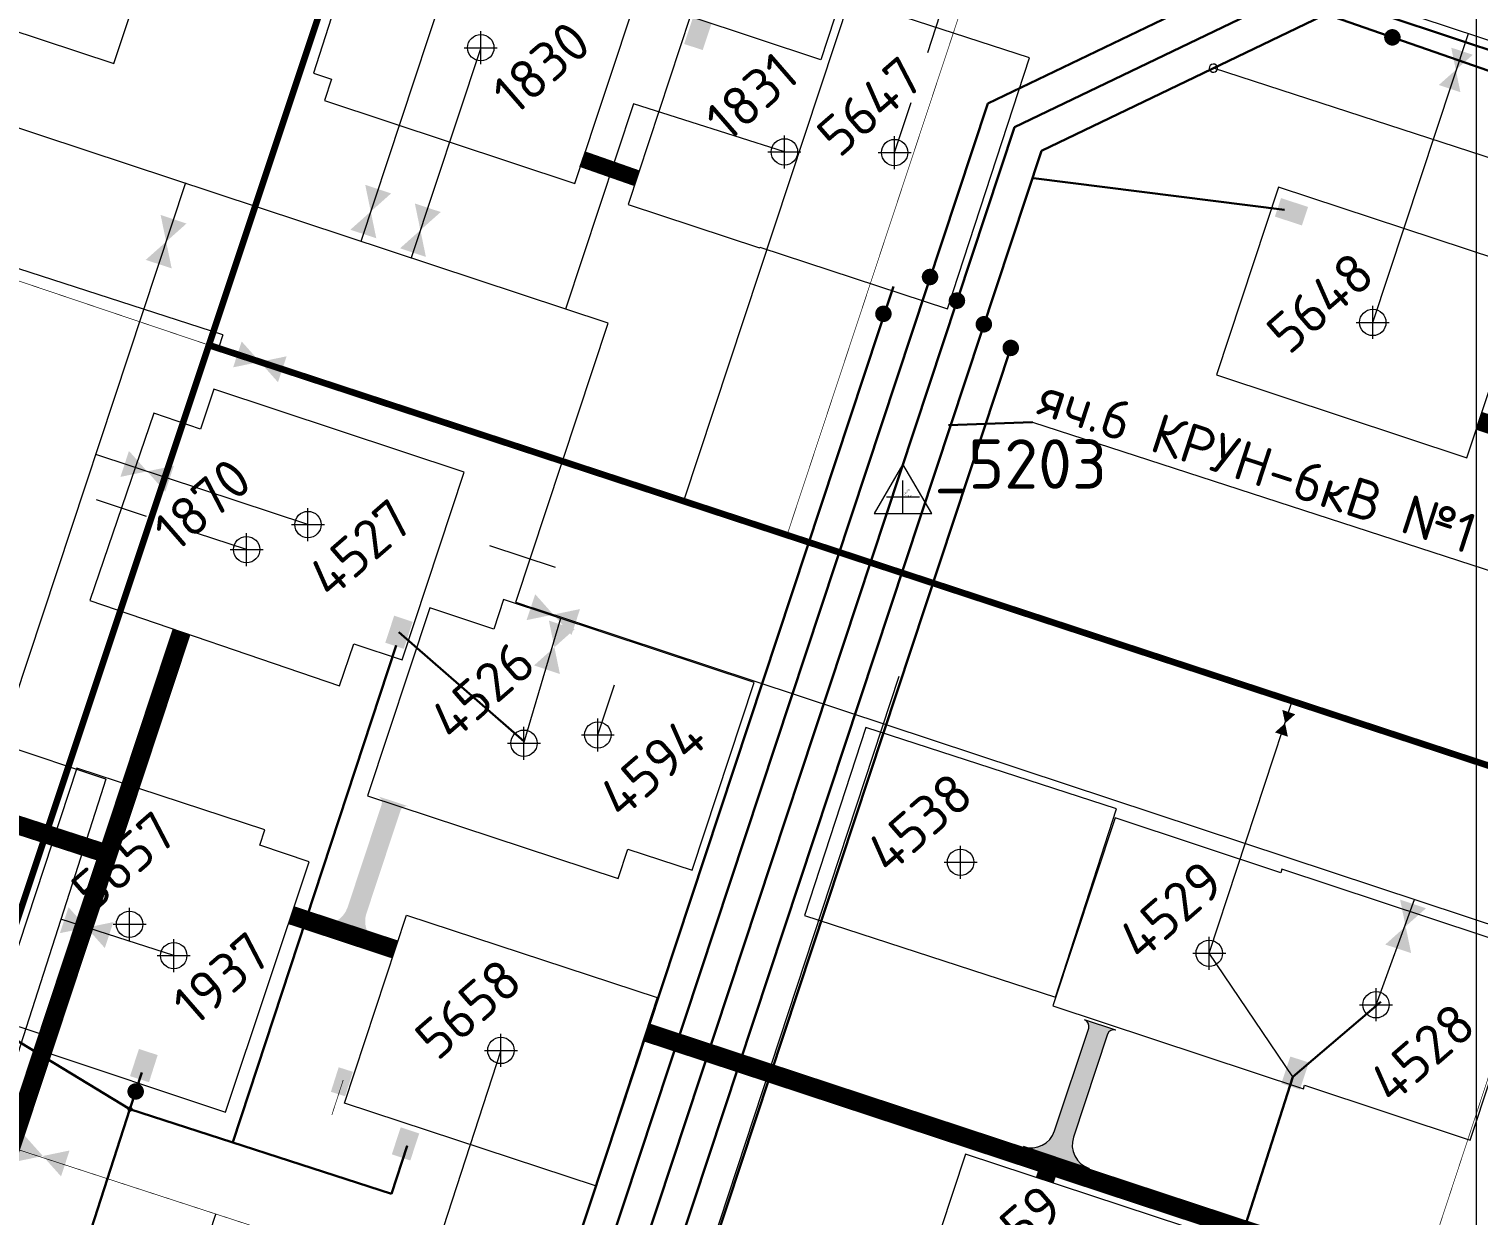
# Model space of a CAD drawing. Header units: millimetres. Extents: x 519 to 9564855, y -810 to 5021775.
# Drawn here: x 9537561.1 to 9538000.5, y 4997366.3 to 4997726 of the extents above; entities that cross this region are included whole.
import ezdxf

# ---------------------------------------------------------------- set-up
doc = ezdxf.new("R2010")
doc.units = ezdxf.units.MM
doc.header["$LTSCALE"] = 2
doc.header["$MEASUREMENT"] = 0
doc.header["$PDMODE"] = 2
doc.header["$PDSIZE"] = 5
doc.linetypes.add('92051501$0$DASHED', pattern=[0.75, 0.5, -0.25])
doc.linetypes.add('Punctir', pattern=[0.32, 0.16, -0.16])
for name, color, linetype in [('160 скважин на 2012 год', 7, 'Continuous'), ('2003-2004 Supplemental wells', 7, 'Continuous'), ('CONTROL', 7, 'Continuous'), ('Existing roads', 41, 'Continuous'), ('FIBERGLASS', 212, 'Continuous'), ('Future Roads', 44, 'Continuous'), ('GRID_PULKOVO', 7, 'Continuous'), ('Injection lines', 164, 'Continuous'), ('OilColl&Flowlines', 3, 'Continuous'), ('PPLINE_WAT', 7, 'WTR_LINE'), ('Stage8 wlls text', 7, 'Continuous'), ('Stage9.Color', 71, 'Continuous'), ('STATION', 7, 'Continuous'), ('STATION_ELEV', 7, 'Continuous'), ('STATION_ID', 7, 'Continuous'), ('vodovod', 5, 'Continuous'), ('Скважины  2018 года', 7, 'Continuous'), ('Скважины 2017г', 221, 'Continuous'), ('Скважины 2019г.', 241, 'Continuous'), ('Скважины на 2020 год', 140, 'Continuous')]:
    doc.layers.add(name, color=color, linetype=linetype)
for name, color, linetype, lineweight in [('160 скважин на 2012 год - Электрика', 192, 'Continuous', 30), ('160 скважин на2012 год.Выкидные линии', 5, 'Continuous', 30), ('PPLINE_GAS', 4, 'GAS_LINE', 30), ('Скв на 2025 допы от ХеКай', 204, 'Continuous', 0), ('Скважины на 2024 год-125', 10, 'Continuous', 40), ('Электро', 1, 'Continuous', 30), ('Электроснаб', 1, 'Continuous', 18), ('Электроснабжене', 1, 'Continuous', 18)]:
    doc.layers.add(name, color=color, linetype=linetype, lineweight=lineweight)
doc.styles.add('92051501$0$STANDARD', font='simplex.shx')
doc.styles.add('92056027$0$STANDARD', font='simplex.shx')
doc.styles.add('Elect', font='isocpeur.ttf')
doc.styles.add('GeoApp', font='', dxfattribs={"height": 1})
doc.styles.get("Standard").update_dxf_attribs({"font": 'isocpeur.ttf', "width": 0.5})
doc.styles.get('GeoApp').set_extended_font_data('D431', italic=True)
doc.linetypes.add('92056027$0$WTR_LINE', pattern='A,0.5,-0.2,["W",92056027$0$STANDARD,S=0.1,R=0,X=-0.1,Y=-0.05],-0.05', length=0.75)
doc.linetypes.add('g5_121_g', pattern='A,4,-0.4,["Г",GeoApp,S=1,R=0,X=0,Y=-0.5],-1.2,12', length=17.6)
doc.linetypes.add('GAS_LINE', pattern='A,0.5,-0.2,["G",92051501$0$STANDARD,S=0.1,R=0,X=-0.1,Y=-0.05],-0.05', length=0.75)
doc.linetypes.add('WTR_LINE', pattern='A,0.5,-0.2,["W",92051501$0$STANDARD,S=0.1,R=0,X=-0.1,Y=-0.05],-0.05', length=0.75)

# ---------------------------------------------------------------- blocks, each defined once
blk = doc.blocks.new('92051501$0$VALVE')
at = {"layer": 'OilColl&Flowlines'}
for points in [[(-5.97, -3.45), (-5.97, 3.45), (0, 0)], [(5.97, -3.45), (0, 0), (5.97, 3.45)]]:
    blk.add_solid(points, dxfattribs=at)

msp = doc.modelspace()

# ---------------------------------------------------------------- hatches: boundary and pattern name
at = {"layer": '160 скважин на 2012 год - Электрика', "lineweight": 0, "ltscale": 7.5}
msp.add_hatch(color=1, dxfattribs=at).paths.add_polyline_path([(9537600.11797, 4997414.8267), (9537594.48585, 4997416.62247), (9537591.86788, 4997408.41161), (9537597.5, 4997406.61585)])
at = {"layer": 'Existing roads', "lineweight": 0}
h = msp.add_hatch(color=256, dxfattribs=at)
edge = h.paths.add_edge_path()
edge.add_line((9537676.27763, 4997490.23356), (9537666.78162, 4997493.37562))
edge.add_arc((9537666.15337, 4997491.4769), 1.99996, -18.3072491, 71.6915559, ccw=False)
edge.add_line((9537668.0521, 4997490.84869), (9537657.73245, 4997459.66036))
edge.add_arc((9537650.6121, 4997462.01635), 7.5, 251.691556, 341.691556, ccw=False)
edge.add_line((9537648.25611, 4997454.89601), (9537668.19534, 4997448.29848))
edge.add_arc((9537670.55133, 4997455.41883), 7.5, 161.691556, 251.691556, ccw=False)
edge.add_line((9537663.43099, 4997457.77482), (9537673.75061, 4997488.96307))
edge.add_arc((9537675.64937, 4997488.3348), 2, 71.691556, 161.691556, ccw=False)
h = msp.add_hatch(color=256, dxfattribs=at)
edge = h.paths.add_edge_path()
edge.add_line((9537890.67196, 4997422.42285), (9537881.17594, 4997425.56491))
edge.add_arc((9537880.54769, 4997423.66619), 1.99996, -18.307249, 71.691556, ccw=False)
edge.add_line((9537882.44642, 4997423.03797), (9537872.12677, 4997391.84965))
edge.add_arc((9537865.00642, 4997394.20564), 7.5, 251.691556, 341.691556, ccw=False)
edge.add_line((9537862.65043, 4997387.0853), (9537882.58966, 4997380.48777))
edge.add_arc((9537884.94565, 4997387.60811), 7.5, 161.691556, 251.691556, ccw=False)
edge.add_line((9537877.82531, 4997389.9641), (9537888.14493, 4997421.15235))
edge.add_arc((9537890.04369, 4997420.52409), 2, 71.6915559, 161.6915559, ccw=False)
at = {"layer": 'Скважины 2017г', "linetype": 'ByBlock', "lineweight": 0, "ltscale": 40}
h = msp.add_hatch(color=1, dxfattribs=at)
h.dxf.hatch_style = 1
h.set_gradient(color1=(255, 0, 0), color2=(255, 0, 0), tint=1)
h.paths.add_polyline_path([(9537656.96931, 4997402.34253), (9537659.32836, 4997409.76958), (9537655.01448, 4997411.1398), (9537652.65543, 4997403.71274)])
at = {"layer": 'Электро'}
for points in [[(9537759.796, 4997721.42677), (9537765.40823, 4997719.56978), (9537768.11546, 4997727.75164), (9537762.50323, 4997729.60863)], [(9537940.77847, 4997674.71101), (9537938.92149, 4997669.09878), (9537947.10334, 4997666.39155), (9537948.96033, 4997672.00378)], [(9537591.75528, 4997408.52525), (9537597.36751, 4997406.66827), (9537600.07474, 4997414.85013), (9537594.46251, 4997416.70711)], [(9537940.88614, 4997406.23934), (9537946.49838, 4997404.38235), (9537949.2056, 4997412.56421), (9537943.59337, 4997414.4212)], [(9537671.12559, 4997384.74257), (9537676.73782, 4997382.88559), (9537679.44505, 4997391.06745), (9537673.83282, 4997392.92443)]]:
    msp.add_hatch(color=256, dxfattribs=at).paths.add_polyline_path(points)
at = {"layer": 'Электро', "ltscale": 7.5}
msp.add_hatch(color=256, dxfattribs=at).paths.add_polyline_path([(9537669.14094, 4997539.88458), (9537674.75317, 4997538.02759), (9537677.4604, 4997546.20945), (9537671.84817, 4997548.06644)])
at = {"layer": 'Электроснаб', "lineweight": 0}
for points in [[(9537940.77847, 4997674.71101), (9537938.92149, 4997669.09878), (9537947.10334, 4997666.39155), (9537948.96033, 4997672.00378)], [(9537591.75528, 4997408.52525), (9537597.36751, 4997406.66827), (9537600.07474, 4997414.85013), (9537594.46251, 4997416.70711)], [(9537940.88614, 4997406.23934), (9537946.49838, 4997404.38235), (9537949.2056, 4997412.56421), (9537943.59337, 4997414.4212)], [(9537671.12559, 4997384.74257), (9537676.73782, 4997382.88559), (9537679.44505, 4997391.06745), (9537673.83282, 4997392.92443)]]:
    msp.add_hatch(color=1, dxfattribs=at).paths.add_polyline_path(points)
at = {"layer": 'Электроснаб', "lineweight": 0, "ltscale": 7.5}
msp.add_hatch(color=1, dxfattribs=at).paths.add_polyline_path([(9537669.14094, 4997539.88458), (9537674.75317, 4997538.02759), (9537677.4604, 4997546.20945), (9537671.84817, 4997548.06644)])
at = {"layer": 'Электроснабжене', "lineweight": 0}
for points in [[(9537940.77847, 4997674.71101), (9537938.92149, 4997669.09878), (9537947.10334, 4997666.39155), (9537948.96033, 4997672.00378)], [(9537591.75528, 4997408.52525), (9537597.36751, 4997406.66827), (9537600.07474, 4997414.85013), (9537594.46251, 4997416.70711)], [(9537671.12559, 4997384.74257), (9537676.73782, 4997382.88559), (9537679.44505, 4997391.06745), (9537673.83282, 4997392.92443)]]:
    msp.add_hatch(color=1, dxfattribs=at).paths.add_polyline_path(points)
at = {"layer": 'Электроснабжене', "lineweight": 0, "ltscale": 7.5}
msp.add_hatch(color=1, dxfattribs=at).paths.add_polyline_path([(9537669.14094, 4997539.88458), (9537674.75317, 4997538.02759), (9537677.4604, 4997546.20945), (9537671.84817, 4997548.06644)])

# ---------------------------------------------------------------- linework, layer by layer
at = {"layer": '160 скважин на 2012 год', "color": 0, "linetype": 'ByBlock', "lineweight": 0, "elevation": 0.00005}
msp.add_lwpolyline([(9537510.85673, 4997740.65229), (9537586.83725, 4997715.51171), (9537605.69269, 4997772.49711), (9537529.71216, 4997797.63769)], close=True, dxfattribs=at)
for points in [[(9537652.84075, 4997710.77937), (9537650.69218, 4997704.2859), (9537726.6727, 4997679.14532), (9537745.52814, 4997736.13072), (9537720.54892, 4997744.14873)], [(9537565.30699, 4997421.05089), (9537563.79289, 4997416.50297), (9537620.74354, 4997397.54285), (9537646.0237, 4997473.47705), (9537631.08506, 4997478.45045)]]:
    msp.add_lwpolyline(points, dxfattribs=at)
at = {"layer": '160 скважин на 2012 год', "color": 0, "linetype": 'ByBlock', "lineweight": 0}
for centre in [(9537698.1, 4997720.3), (9537605, 4997445)]:
    msp.add_circle(centre, 4, dxfattribs=at)
for p in [(9537698.1, 4997720.3), (9537605, 4997445)]:
    msp.add_point(p, dxfattribs=at)
at = {"layer": '160 скважин на 2012 год - Электрика', "color": 1, "linetype": 'ByBlock', "lineweight": 0, "ltscale": 80}
msp.add_line((9537591.72008, 4997398.46869, -0.00001), (9537595.18728, 4997409.13963, -0.00001), dxfattribs=at)
at = {"layer": '160 скважин на 2012 год - Электрика', "color": 1, "lineweight": 0, "ltscale": 7.5, "const_width": 2.5}
for points in [[(9537973.35278, 4997723.82019, 1), (9537975.73042, 4997723.04764, 1)], [(9537833.14983, 4997651.15898, 1), (9537835.52748, 4997650.38644, 1)], [(9537841.31021, 4997643.98778, 1), (9537843.68786, 4997643.21524, 1)], [(9537819.01079, 4997639.98111, 1), (9537821.38844, 4997639.20856, 1)], [(9537849.47059, 4997636.81659, 1), (9537851.84823, 4997636.04404, 1)], [(9537857.63097, 4997629.64539, 1), (9537860.00861, 4997628.87284, 1)]]:
    msp.add_lwpolyline(points, format="xyb", close=True, dxfattribs=at)
at = {"layer": '160 скважин на 2012 год - Электрика', "color": 1, "lineweight": 0, "ltscale": 7.5, "const_width": 2.5, "elevation": -0.00001}
msp.add_lwpolyline([(9537592.26486, 4997404.19043, 1), (9537594.6425, 4997403.41789, 1)], format="xyb", close=True, dxfattribs=at)
at = {"layer": '160 скважин на2012 год.Выкидные линии', "color": 3, "linetype": 'ByBlock', "lineweight": 0}
msp.add_lwpolyline([(9537698.1, 4997720.3), (9537677.00128, 4997656.53488)], dxfattribs=at)
at = {"layer": '160 скважин на2012 год.Выкидные линии', "color": 3, "linetype": 'ByBlock', "lineweight": 0, "ltscale": 80}
msp.add_lwpolyline([(9537605, 4997445), (9537570.73888, 4997456.00364)], dxfattribs=at)
at = {"layer": '2003-2004 Supplemental wells', "color": 0, "linetype": 'ByBlock', "lineweight": 0}
msp.add_lwpolyline([(9537659.58809, 4997539.49253), (9537674.26254, 4997534.63702), (9537693.11798, 4997591.62241), (9537617.13745, 4997616.76299), (9537613.11107, 4997604.59436)], dxfattribs=at)
msp.add_circle((9537645.7, 4997575.7), 4, dxfattribs=at)
at = {"layer": '2003-2004 Supplemental wells', "color": 0, "linetype": 'ByBlock', "lineweight": 0, "ltscale": 80}
msp.add_point((9537645.7, 4997575.7), dxfattribs=at)
at = {"layer": 'CONTROL', "lineweight": 0}
for p, q in [((9537826.13731, 4997594.05979), (9537817.43236, 4997579.05083)), ((9537826.13731, 4997594.05979), (9537817.43236, 4997579.05083)), ((9537834.84227, 4997579.05083), (9537826.13731, 4997594.05979)), ((9537834.84227, 4997579.05083), (9537826.13731, 4997594.05979)), ((9537817.43236, 4997579.05083), (9537834.84227, 4997579.05083)), ((9537817.43236, 4997579.05083), (9537834.84227, 4997579.05083))]:
    msp.add_line(p, q, dxfattribs=at)
at = {"layer": 'Existing roads', "lineweight": 0}
for p, q in [((9537700.76433, 4997569.34338), (9537720.70356, 4997562.74585)), ((9537890.67196, 4997422.42285), (9537881.17594, 4997425.56491)), ((9537882.58966, 4997380.48777), (9537862.65043, 4997387.0853))]:
    msp.add_line(p, q, dxfattribs=at)
at = {"layer": 'Existing roads', "color": 1, "linetype": 'ByBlock', "lineweight": 0, "ltscale": 80}
msp.add_line((9537944.35009, 4997408.19848), (9537919, 4997445.7), dxfattribs=at)
at = {"layer": 'Existing roads', "linetype": 'ByBlock', "lineweight": 0, "ltscale": 200, "const_width": 5, "elevation": 0.00005}
msp.add_lwpolyline([(9537728.79283, 4997686.55506), (9537745.4117, 4997680.72507)], dxfattribs=at)
at = {"layer": 'Existing roads', "color": 6, "lineweight": 0, "const_width": 5.7, "flags": 128}
msp.add_lwpolyline([(9538000.86181, 4997607.14528), (9538372.18394, 4997484.59625)], dxfattribs=at)
at = {"layer": 'Existing roads', "lineweight": 0, "const_width": 5.7, "elevation": 0.00005, "flags": 128}
for points in [[(9537583.08099, 4997469.7951), (9537607.3526, 4997543.14943)], [(9537585.05272, 4997475.75413), (9537417.11474, 4997530.141)], [(9537583.08099, 4997469.79511), (9537472.13737, 4997134.49835)], [(9537672.15227, 4997446.85747), (9537640.62469, 4997457.26001)], [(9537990.89282, 4997341.68885), (9537748.15391, 4997421.78068)]]:
    msp.add_lwpolyline(points, dxfattribs=at)
at = {"layer": 'Existing roads', "lineweight": 0, "flags": 128}
for points in [[(9537862.65043, 4997387.0853, 0.414213562), (9537872.12677, 4997391.84965), (9537882.44642, 4997423.03797, 0.414207454), (9537881.17594, 4997425.56491, 0.414207454)], [(9537890.67196, 4997422.42285, 0.414213562), (9537888.14493, 4997421.15235), (9537877.82531, 4997389.9641, 0.414213562), (9537882.58966, 4997380.48777)]]:
    msp.add_lwpolyline(points, format="xyb", dxfattribs=at)
at = {"layer": 'FIBERGLASS', "color": 6, "linetype": 'ByBlock', "lineweight": 0, "ltscale": 40, "const_width": 0.2}
msp.add_lwpolyline([(9537759.61436, 4997582.81261), (9537824.45503, 4997778.92604)], dxfattribs=at)
at = {"layer": 'Future Roads', "linetype": 'ByBlock', "lineweight": 0, "ltscale": 25, "const_width": 5.7, "flags": 128}
msp.add_lwpolyline([(9537869.13912, 4997376.90273), (9537870.65198, 4997381.48658)], dxfattribs=at)
at = {"layer": 'GRID_PULKOVO', "lineweight": 0}
msp.add_line((9538000, 5010000), (9538000, 4992000), dxfattribs=at)
at = {"layer": 'Injection lines', "lineweight": 0, "const_width": 2}
for points in [[(9538002.93915, 4998791.93843), (9537461.50456, 4997167.6433)], [(9538776.33571, 4997248.70458), (9537615.6552, 4997630.11949)]]:
    msp.add_lwpolyline(points, dxfattribs=at)
at = {"layer": 'Injection lines', "linetype": 'ByBlock', "lineweight": 0, "ltscale": 50, "const_width": 0.2}
msp.add_lwpolyline([(9537919, 4997445.7), (9537944.18564, 4997522.16006)], dxfattribs=at)
at = {"layer": 'Injection lines', "lineweight": 0}
for points in [[(9537623.00329, 4997623.36453), (9537625.60307, 4997631.22164), (9537631.10763, 4997625.04161)], [(9537636.6122, 4997618.86159), (9537631.10763, 4997625.04161), (9537639.21198, 4997626.7187)]]:
    msp.add_solid(points, dxfattribs=at)
at = {"layer": 'OilColl&Flowlines', "lineweight": 0}
for p, q in [((9537480.06083, 4997896.21084), (9538625.24429, 4997516.42147)), ((9537736.7062, 4997636.7796), (9537438.87026, 4997735.32812)), ((9537736.7062, 4997636.7796), (9537438.87026, 4997735.32812)), ((9537552.30608, 4997509.17127), (9537608.6322, 4997679.40156)), ((9537708.71284, 4997552.17732), (9537736.7062, 4997636.7796)), ((9537645.7, 4997575.7), (9537581.36303, 4997596.98794)), ((9537708.71284, 4997552.17732), (9537713.81093, 4997550.49045)), ((9538439.71685, 4997310.30133), (9537713.81093, 4997550.49045)), ((9537919, 4997445.7), (9537944.18564, 4997522.16006)), ((9537584.40183, 4997498.55137), (9537552.30608, 4997509.17127)), ((9537584.40183, 4997498.55137), (9537582.8615, 4997493.74884)), ((9537582.8615, 4997493.74884), (9537469.72941, 4997141.49878))]:
    msp.add_line(p, q, dxfattribs=at)
at = {"layer": 'OilColl&Flowlines', "color": 5, "lineweight": 0}
msp.add_line((9537708.71284, 4997552.17732), (9537736.7062, 4997636.7796), dxfattribs=at)
at = {"layer": 'OilColl&Flowlines', "linetype": 'ByBlock', "lineweight": 0}
for p, q in [((9537711.2, 4997509.4), (9537722.35967, 4997547.27751)), ((9537969.6, 4997430.1), (9537981.25653, 4997461.99755))]:
    msp.add_line(p, q, dxfattribs=at)
at = {"layer": 'OilColl&Flowlines', "color": 3, "linetype": 'ByBlock', "lineweight": 0, "ltscale": 80, "const_width": 0.2}
for points in [[(9538098.76212, 4997696.76546), (9537771.75004, 4996704.32255)], [(9537549.2108, 4997388.97343), (9537953.76998, 4997257.19957)]]:
    msp.add_lwpolyline(points, dxfattribs=at)
at = {"layer": 'OilColl&Flowlines', "lineweight": 0}
for points in [[(9537663.06799, 4997678.71825), (9537670.9251, 4997676.11848), (9537664.74508, 4997670.61391)], [(9537658.56505, 4997665.10934), (9537664.74508, 4997670.61391), (9537666.42216, 4997662.50957)], [(9537678.11467, 4997673.07267), (9537685.97177, 4997670.47289), (9537679.79175, 4997664.96832)], [(9537601.02429, 4997669.5816), (9537608.88139, 4997666.98182), (9537602.70137, 4997661.47726)], [(9537596.52135, 4997655.97269), (9537602.70137, 4997661.47726), (9537604.37845, 4997653.37292)], [(9537673.61173, 4997659.46376), (9537679.79175, 4997664.96832), (9537681.46883, 4997656.86398)], [(9537588.82776, 4997590.15933), (9537591.42754, 4997598.01644), (9537596.9321, 4997591.83642)], [(9537602.43667, 4997585.65639), (9537596.9321, 4997591.83642), (9537605.03644, 4997593.5135)], [(9537714.60704, 4997554.58569), (9537720.1116, 4997548.40567), (9537712.00726, 4997546.72859)], [(9537728.21594, 4997550.08275), (9537725.61617, 4997542.22565), (9537720.1116, 4997548.40567)], [(9537945.10616, 4997518.19171), (9537942.01615, 4997515.43942), (9537941.17761, 4997519.49159)], [(9537942.85469, 4997511.38725), (9537938.92614, 4997512.68714), (9537942.01615, 4997515.43942)]]:
    msp.add_solid(points, dxfattribs=at)
at = {"layer": 'OilColl&Flowlines', "linetype": 'ByBlock', "lineweight": 0}
for points in [[(9537718.75063, 4997546.59704), (9537726.60774, 4997543.99727), (9537720.42772, 4997538.4927)], [(9537714.24769, 4997532.98813), (9537720.42772, 4997538.4927), (9537722.1048, 4997530.38836)], [(9537570.48751, 4997451.80442), (9537573.08728, 4997459.66152), (9537578.59185, 4997453.4815)], [(9537976.88703, 4997461.96481), (9537984.74414, 4997459.36504), (9537978.56411, 4997453.86047)], [(9537584.09641, 4997447.30148), (9537578.59185, 4997453.4815), (9537586.69619, 4997455.15858)], [(9537972.38409, 4997448.35591), (9537978.56411, 4997453.86047), (9537980.2412, 4997445.75613)], [(9537557.20671, 4997382.55488), (9537559.80648, 4997390.41198), (9537565.31105, 4997384.23196)], [(9537570.81561, 4997378.05194), (9537565.31105, 4997384.23196), (9537573.41539, 4997385.90904)]]:
    msp.add_solid(points, dxfattribs=at)
at = {"layer": 'PPLINE_GAS', "linetype": 'g5_121_g'}
msp.add_lwpolyline([(9534778.5479, 4998536.78098), (9534874.18051, 4998503.20616), (9535072.84513, 4998402.39372), (9535451.90206, 4998298.75678), (9537303.35592, 4997704.5983), (9537377.97521, 4997927.57471), (9538200.14956, 4997654.43587), (9538214.55082, 4997649.50142), (9538234.24131, 4997643.04917), (9538590.1015, 4997520.55902), (9539125.3331, 4997334.13457), (9539210.91174, 4997304.42884), (9539345.38339, 4997257.75155), (9539456.46224, 4997220.86465), (9539620.38329, 4997166.42999), (9539867.53158, 4997084.35735), (9540014.59686, 4997034.46686), (9540009.45675, 4997018.26256), (9541300.177, 4996571.493), (9541398.857, 4996623.815), (9541532.03867, 4997015.00349), (9541563.89422, 4997108.93401), (9541575.96726, 4997105.29839)], dxfattribs=at)
at = {"layer": 'PPLINE_WAT', "color": 5, "linetype": 'WTR_LINE', "lineweight": 0, "ltscale": 5}
for p, q in [((9537619.87798, 4997633.27573, 0.00001), (9537558.02112, 4997653.2432)), ((9537619.86764, 4997633.24325, 0.00001), (9537618.57573, 4997629.18474))]:
    msp.add_line(p, q, dxfattribs=at)
at = {"layer": 'Stage8 wlls text', "color": 0, "linetype": 'ByBlock', "lineweight": 0}
for points in [[(9537702.08901, 4997544.02682), (9537682.63745, 4997550.46299), (9537663.78202, 4997493.4776), (9537739.76254, 4997468.33702), (9537742.72465, 4997477.28916)], [(9537947.90331, 4997405.66689), (9537998.16254, 4997389.03702), (9538017.01798, 4997446.02241), (9537941.03745, 4997471.16299), (9537940.69669, 4997470.13312)]]:
    msp.add_lwpolyline(points, dxfattribs=at)
for centre in [(9537711.2, 4997509.4), (9537969.6, 4997430.1)]:
    msp.add_circle(centre, 4, dxfattribs=at)
for p in [(9537711.2, 4997509.4), (9537969.6, 4997430.1)]:
    msp.add_point(p, dxfattribs=at)
at = {"layer": 'Stage9.Color', "color": 0, "linetype": 'ByBlock', "lineweight": 0}
msp.add_lwpolyline([(9537940.69669, 4997470.13312), (9537890.43745, 4997486.76299), (9537871.58202, 4997429.7776), (9537947.56254, 4997404.63702), (9537947.90331, 4997405.66688)], dxfattribs=at)
msp.add_circle((9537919, 4997445.7), 4, dxfattribs=at)
at = {"layer": 'Stage9.Color', "color": 0, "linetype": 'ByBlock', "lineweight": 0, "ltscale": 80}
msp.add_point((9537919, 4997445.7), dxfattribs=at)
at = {"layer": 'STATION', "lineweight": 0}
msp.add_point((9537826.13731, 4997584.09956), dxfattribs=at)
at = {"layer": 'vodovod', "color": 5, "linetype": '92051501$0$DASHED', "lineweight": 0, "ltscale": 40, "const_width": 0.2}
msp.add_lwpolyline([(9537790.98861, 4997572.56358), (9537855.89636, 4997768.50706)], dxfattribs=at)
at = {"layer": 'Скв на 2025 допы от ХеКай', "color": 5, "linetype": '92056027$0$WTR_LINE', "lineweight": 0, "ltscale": 20, "const_width": 0.2}
msp.add_lwpolyline([(9537050.97, 4997729.29), (9537143.28658, 4997789.4584), (9537615.66323, 4997630.11685)], dxfattribs=at)
at = {"layer": 'Скважины  2018 года', "color": 3, "linetype": 'ByBlock', "lineweight": 0, "ltscale": 50}
msp.add_line((9537688.2, 4997741.5), (9537661.75571, 4997661.57936), dxfattribs=at)
at = {"layer": 'Скважины  2018 года', "color": 3, "lineweight": 0, "ltscale": 50}
msp.add_line((9537968.6, 4997637), (9537997.63877, 4997724.56096), dxfattribs=at)
at = {"layer": 'Скважины  2018 года', "color": 0, "linetype": 'ByBlock', "lineweight": 0}
for points in [[(9537720.54892, 4997744.14873), (9537728.98353, 4997770.42583), (9537671.85059, 4997788.75142), (9537647.41647, 4997712.57417), (9537652.84075, 4997710.77937)], [(9537631.08506, 4997478.45045), (9537632.61632, 4997483.09478), (9537575.63358, 4997501.8822), (9537550.58368, 4997425.90522), (9537565.30699, 4997421.05089)]]:
    msp.add_lwpolyline(points, dxfattribs=at)
msp.add_lwpolyline([(9537921.207, 4997621.06564), (9537997.16702, 4997595.96434), (9538015.993, 4997652.93436), (9537940.03298, 4997678.03566)], close=True, dxfattribs=at)
for centre in [(9537968.6, 4997637), (9537591.6, 4997454.5)]:
    msp.add_circle(centre, 4, dxfattribs=at)
for p in [(9537968.6, 4997637), (9537591.6, 4997454.5)]:
    msp.add_point(p, dxfattribs=at)
at = {"layer": 'Скважины 2017г', "color": 18, "linetype": 'ByBlock', "lineweight": 0, "ltscale": 40, "true_color": 0x000000}
msp.add_line((9537824.45503, 4997778.92604), (9537759.61436, 4997582.81261), dxfattribs=at)
at = {"layer": 'Скважины 2017г', "color": 0, "linetype": 'ByBlock', "lineweight": 0}
msp.add_lwpolyline([(9537801.23977, 4997716.6593), (9537761.63745, 4997729.76299), (9537742.78202, 4997672.77759), (9537782.64774, 4997659.58675), (9537782.71192, 4997659.7831)], dxfattribs=at)
at = {"layer": 'Скважины 2017г', "color": 3, "linetype": 'ByBlock', "lineweight": 0, "ltscale": 5}
for points in [[(9537790.2, 4997688.7), (9537744.38587, 4997703.23081), (9537723.81025, 4997641.04664)], [(9537704.21047, 4997416.25009), (9537681.3123, 4997345.94707)], [(9537593.2, 4997291.6), (9537617.80573, 4997366.6316)]]:
    msp.add_lwpolyline(points, dxfattribs=at)
at = {"layer": 'Скважины 2017г', "color": 0, "linetype": 'ByBlock', "lineweight": 0, "ltscale": 5}
msp.add_lwpolyline([(9537656.82125, 4997400.24231), (9537675.57402, 4997457.26157), (9537751.5997, 4997432.25786), (9537732.84693, 4997375.23861), (9537656.82125, 4997400.24231)], dxfattribs=at)
at = {"layer": 'Скважины 2017г', "color": 1, "linetype": 'ByBlock', "lineweight": 0, "ltscale": 2, "const_width": 0.2, "elevation": 0}
msp.add_lwpolyline([(9537652.93763, 4997396.67294), (9537656.39227, 4997407.27452)], dxfattribs=at)
at = {"layer": 'Скважины 2017г', "color": 0, "linetype": 'ByBlock', "lineweight": 0}
msp.add_circle((9537790.2, 4997688.7), 4, dxfattribs=at)
at = {"layer": 'Скважины 2017г', "color": 0, "linetype": 'ByBlock', "lineweight": 0, "ltscale": 5}
msp.add_circle((9537704.21047, 4997416.25009), 4, dxfattribs=at)
at = {"layer": 'Скважины 2017г', "color": 0, "linetype": 'ByBlock', "lineweight": 0}
msp.add_point((9537790.2, 4997688.7), dxfattribs=at)
at = {"layer": 'Скважины 2017г', "color": 0, "linetype": 'ByBlock', "lineweight": 0, "ltscale": 5}
msp.add_point((9537704.21047, 4997416.25009), dxfattribs=at)
at = {"layer": 'Скважины 2019г.', "color": 3, "linetype": 'Punctir', "lineweight": 0, "ltscale": 50}
msp.add_line((9537823.6, 4997688.5), (9537852.30912, 4997775.50122), dxfattribs=at)
at = {"layer": 'Скважины 2019г.', "color": 5, "linetype": 'Punctir', "lineweight": 0, "ltscale": 50}
for p, q in [((9537627.1, 4997568.1), (9537577.26104, 4997584.59081)), ((9537733.6, 4997511.9), (9537743.01299, 4997540.38501))]:
    msp.add_line(p, q, dxfattribs=at)
at = {"layer": 'Скважины 2019г.', "color": 0, "linetype": 'ByBlock', "lineweight": 0}
msp.add_lwpolyline([(9537782.71192, 4997659.7831), (9537782.71192, 4997659.7831), (9537839.68656, 4997641.15845), (9537864.54365, 4997717.19873), (9537807.51344, 4997735.84155), (9537801.23977, 4997716.6593)], dxfattribs=at)
at = {"layer": 'Скважины 2019г.', "color": 0, "linetype": 'ByBlock', "lineweight": 0, "ltscale": 50}
msp.add_lwpolyline([(9537742.72465, 4997477.28916), (9537762.16702, 4997470.86434), (9537780.993, 4997527.83436), (9537705.03298, 4997552.93566), (9537702.08901, 4997544.02682)], dxfattribs=at)
at = {"layer": 'Скважины 2019г.', "color": 0, "linetype": 'ByBlock', "lineweight": 0}
msp.add_circle((9537823.6, 4997688.5), 4, dxfattribs=at)
at = {"layer": 'Скважины 2019г.', "color": 0, "linetype": 'ByBlock', "lineweight": 0, "ltscale": 50}
msp.add_circle((9537733.6, 4997511.9), 4, dxfattribs=at)
at = {"layer": 'Скважины 2019г.', "color": 0, "linetype": 'ByBlock', "lineweight": 0}
msp.add_point((9537823.6, 4997688.5), dxfattribs=at)
at = {"layer": 'Скважины 2019г.', "color": 0, "linetype": 'ByBlock', "lineweight": 0, "ltscale": 50}
msp.add_point((9537733.6, 4997511.9), dxfattribs=at)
at = {"layer": 'Скважины на 2020 год', "color": 0, "linetype": 'ByBlock', "lineweight": 0}
msp.add_lwpolyline([(9537613.11107, 4997604.59436), (9537598.96671, 4997609.43423), (9537579.54182, 4997552.66563), (9537655.23329, 4997526.76577), (9537659.58809, 4997539.49253)], dxfattribs=at)
msp.add_lwpolyline([(9537826.307, 4997327.86564), (9537902.26702, 4997302.76434), (9537921.093, 4997359.73436), (9537845.13298, 4997384.83566)], close=True, dxfattribs=at)
msp.add_circle((9537627.1, 4997568.1), 4, dxfattribs=at)
msp.add_point((9537627.1, 4997568.1), dxfattribs=at)
at = {"layer": 'Скважины на 2024 год-125', "color": 0, "linetype": 'ByBlock', "lineweight": 0}
msp.add_lwpolyline([(9537796.28723, 4997457.12898), (9537872.37175, 4997432.40762), (9537890.91277, 4997489.47102), (9537814.82825, 4997514.19238)], close=True, dxfattribs=at)
msp.add_circle((9537843.6, 4997473.3), 4, dxfattribs=at)
msp.add_point((9537843.6, 4997473.3), dxfattribs=at)
at = {"layer": 'Электро'}
for p, q in [((9537951.57211, 4997751.32712), (9537851.82499, 4997703.34017)), ((9537959.73249, 4997744.15592), (9537859.98537, 4997696.16897)), ((9537967.89287, 4997736.98472), (9537868.14575, 4997688.99777)), ((9539108.67465, 4997327.94565), (9537954.35673, 4997730.47267)), ((9537851.82499, 4997703.34017), (9537582.41387, 4996889.11874)), ((9537859.98537, 4997696.16897), (9537591.90766, 4996885.97741)), ((9537868.14575, 4997688.99777), (9537601.40145, 4996882.83609)), ((9537581.23201, 4996916.26, 47.36082), (9537823.27431, 4997647.8865, 47.36082)), ((9537858.81979, 4997629.25912), (9537610.89525, 4996879.69477)), ((9537591.71947, 4997398.4685, -0.00001), (9537530.75672, 4997435.39133)), ((9537591.71947, 4997398.4685, -0.00001), (9537565.37028, 4997316.81782, -0.00006)), ((9537671.04358, 4997372.76345, 0), (9537591.71947, 4997398.4685, -0.00001)), ((9537675.76599, 4997387.29752, 0), (9537671.04358, 4997372.76345, 0))]:
    msp.add_line(p, q, dxfattribs=at)
at = {"layer": 'Электро', "ltscale": 0.05}
msp.add_line((9537941.87468, 4997671.12278), (9537865.72052, 4997680.75116), dxfattribs=at)
at = {"layer": 'Электро', "ltscale": 25}
for p, q in [((9537865.38822, 4997606.77535), (9537839.93833, 4997605.82669)), ((9537591.71882, 4997398.46811, -0.00001), (9537595.31067, 4997409.52268, -0.00001))]:
    msp.add_line(p, q, dxfattribs=at)
at = {"layer": 'Электро', "ltscale": 2}
msp.add_line((9537673.30067, 4997543.04702, 0), (9537711.30158, 4997509.89248), dxfattribs=at)
at = {"layer": 'Электро', "ltscale": 7.5}
msp.add_line((9537672.46099, 4997539.05227, 0), (9537622.95199, 4997388.38935, 0), dxfattribs=at)
at = {"layer": 'Электро', "ltscale": 0.5}
for q in [(9537971.00032, 4997430.99046, 0), (9537913.207, 4997310.87897)]:
    msp.add_line((9537944.3501, 4997408.19848), q, dxfattribs=at)
at = {"layer": 'Электро'}
for start, end in [(161.9999999, 341.9999999), (341.9999999, 161.9999999)]:
    msp.add_arc((9537591.71882, 4997398.46811, -0.00001), 0.5, start, end, dxfattribs=at)
at = {"layer": 'Электроснаб', "color": 1, "linetype": 'ByBlock', "lineweight": 0}
for p, q in [((9537951.57211, 4997751.32712), (9537851.82499, 4997703.34017)), ((9537959.73249, 4997744.15592), (9537859.98537, 4997696.16897)), ((9537967.89287, 4997736.98472), (9537868.14575, 4997688.99777)), ((9537851.82499, 4997703.34017), (9537582.41387, 4996889.11874)), ((9537859.98537, 4997696.16897), (9537591.90766, 4996885.97741)), ((9537868.14575, 4997688.99777), (9537601.40145, 4996882.83609)), ((9537581.23201, 4996916.26, 47.36082), (9537823.27431, 4997647.8865, 47.36082)), ((9537824.85303, 4997529.67674), (9537610.89525, 4996879.69477)), ((9537591.71947, 4997398.4685, -0.00001), (9537530.75672, 4997435.39133)), ((9537591.71947, 4997398.4685, -0.00001), (9537565.37028, 4997316.81782, -0.00006)), ((9537671.04358, 4997372.76345, 0), (9537591.71947, 4997398.4685, -0.00001))]:
    msp.add_line(p, q, dxfattribs=at)
at = {"layer": 'Электроснаб', "color": 1, "lineweight": 0}
for p, q in [((9539108.67465, 4997327.94565), (9537920.27956, 4997714.07862)), ((9537675.76599, 4997387.29752, 0), (9537671.04358, 4997372.76345, 0))]:
    msp.add_line(p, q, dxfattribs=at)
at = {"layer": 'Электроснаб', "color": 1, "lineweight": 0, "ltscale": 0.05}
msp.add_line((9537941.87468, 4997671.12278), (9537865.72052, 4997680.75116), dxfattribs=at)
at = {"layer": 'Электроснаб', "color": 1, "lineweight": 0, "ltscale": 25}
for p, q in [((9537865.38822, 4997606.77535), (9537839.93833, 4997605.82669)), ((9537591.71882, 4997398.46811, -0.00001), (9537595.31067, 4997409.52268, -0.00001))]:
    msp.add_line(p, q, dxfattribs=at)
at = {"layer": 'Электроснаб', "color": 1, "lineweight": 0, "ltscale": 2}
msp.add_line((9537673.30067, 4997543.04702, 0), (9537711.30158, 4997509.89248), dxfattribs=at)
at = {"layer": 'Электроснаб', "color": 1, "lineweight": 0, "ltscale": 7.5}
msp.add_line((9537672.46099, 4997539.05227, 0), (9537622.95199, 4997388.38935, 0), dxfattribs=at)
at = {"layer": 'Электроснаб', "color": 1, "lineweight": 0, "ltscale": 0.5}
for q in [(9537971.00032, 4997430.99046, 0), (9537913.207, 4997310.87897)]:
    msp.add_line((9537944.3501, 4997408.19848), q, dxfattribs=at)
at = {"layer": 'Электроснаб', "color": 1, "lineweight": 0}
for centre, radius, start, end in [((9537920.27956, 4997714.07862), 1.25, 162, 342), ((9537920.27956, 4997714.07862), 1.25, 342, 162), ((9537591.71882, 4997398.46811, -0.00001), 0.5, 161.9999999, 341.9999999), ((9537591.71882, 4997398.46811, -0.00001), 0.5, 341.9999999, 161.9999999)]:
    msp.add_arc(centre, radius, start, end, dxfattribs=at)
at = {"layer": 'Электроснабжене', "color": 1, "linetype": 'ByBlock', "lineweight": 0}
for p, q in [((9537951.57211, 4997751.32712), (9537851.82499, 4997703.34017)), ((9537959.73249, 4997744.15592), (9537859.98537, 4997696.16897)), ((9537920.47614, 4997714.23862), (9537868.14575, 4997688.99777)), ((9537851.82499, 4997703.34017), (9537582.41387, 4996889.11874)), ((9537859.98537, 4997696.16897), (9537591.90766, 4996885.97741)), ((9537868.14575, 4997688.99777), (9537601.40145, 4996882.83609)), ((9537581.23201, 4996916.26, 47.36082), (9537823.27431, 4997647.8865, 47.36082)), ((9537824.85303, 4997529.67674), (9537610.89525, 4996879.69477)), ((9537591.71947, 4997398.4685, -0.00001), (9537530.75672, 4997435.39133)), ((9537591.71947, 4997398.4685, -0.00001), (9537565.37028, 4997316.81782, -0.00006)), ((9537671.04358, 4997372.76345, 0), (9537591.71947, 4997398.4685, -0.00001))]:
    msp.add_line(p, q, dxfattribs=at)
at = {"layer": 'Электроснабжене', "color": 1, "lineweight": 0}
for p, q in [((9539108.67465, 4997327.94565), (9537920.27956, 4997714.07862)), ((9537675.76599, 4997387.29752, 0), (9537671.04358, 4997372.76345, 0))]:
    msp.add_line(p, q, dxfattribs=at)
at = {"layer": 'Электроснабжене', "color": 1, "lineweight": 0, "ltscale": 0.05}
msp.add_line((9537941.87468, 4997671.12278), (9537865.72052, 4997680.75116), dxfattribs=at)
at = {"layer": 'Электроснабжене', "color": 1, "lineweight": 0, "ltscale": 25}
for p, q in [((9537865.38822, 4997606.77535), (9537839.93833, 4997605.82669)), ((9537865.38822, 4997606.77535), (9538025.66269, 4997554.69902)), ((9537591.71882, 4997398.46811, -0.00001), (9537595.31067, 4997409.52268, -0.00001))]:
    msp.add_line(p, q, dxfattribs=at)
at = {"layer": 'Электроснабжене', "color": 1, "lineweight": 0, "ltscale": 2}
msp.add_line((9537673.30067, 4997543.04702, 0), (9537711.30158, 4997509.89248), dxfattribs=at)
at = {"layer": 'Электроснабжене', "color": 1, "lineweight": 0, "ltscale": 7.5}
msp.add_line((9537672.46099, 4997539.05227, 0), (9537622.95199, 4997388.38935, 0), dxfattribs=at)
at = {"layer": 'Электроснабжене', "color": 1, "lineweight": 0, "ltscale": 0.5}
for q in [(9537971.00032, 4997430.99046, 0), (9537913.207, 4997310.87897)]:
    msp.add_line((9537944.3501, 4997408.19848), q, dxfattribs=at)
at = {"layer": 'Электроснабжене', "color": 1, "lineweight": 0}
for centre, radius, start, end in [((9537920.27956, 4997714.07862), 1.25, 162, 342), ((9537920.27956, 4997714.07862), 1.25, 342, 162), ((9537591.71882, 4997398.46811, -0.00001), 0.5, 161.9999999, 341.9999999), ((9537591.71882, 4997398.46811, -0.00001), 0.5, 341.9999999, 161.9999999)]:
    msp.add_arc(centre, radius, start, end, dxfattribs=at)

# ---------------------------------------------------------------- block references
at = {"layer": 'OilColl&Flowlines', "lineweight": 0, "rotation": 251.6915560660597}
msp.add_blockref('92051501$0$VALVE', (9537993.78024, 4997713.56835), dxfattribs=at)

# ---------------------------------------------------------------- texts
at = {"layer": '160 скважин на 2012 год', "color": 0, "linetype": 'ByBlock', "lineweight": 0, "style": 'Elect'}
for s, p in [('1830', (9537708.44129, 4997699.38236)), ('1937', (9537611.42272, 4997423.20051))]:
    msp.add_text(s, height=12, rotation=41, dxfattribs=at).set_placement(p)
at = {"layer": '2003-2004 Supplemental wells', "color": 0, "linetype": 'ByBlock', "lineweight": 0, "style": 'Elect'}
msp.add_text('4527', height=12, rotation=41, dxfattribs=at).set_placement((9537652.42769, 4997552.71403))
at = {"layer": 'CONTROL', "lineweight": 0, "style": 'Elect'}
msp.add_text(' _5203', height=15.005963, rotation=0, dxfattribs=at).set_placement((9537826.13731, 4997586.55531))
at = {"layer": 'Stage8 wlls text', "color": 0, "linetype": 'ByBlock', "lineweight": 0, "style": 'Elect'}
for s, p in [('4526', (9537689.43073, 4997509.44122)), ('4528', (9537974.2856, 4997399.49063))]:
    msp.add_text(s, height=12, rotation=41, dxfattribs=at).set_placement(p)
at = {"layer": 'Stage9.Color', "color": 0, "linetype": 'ByBlock', "lineweight": 0, "style": 'Elect'}
msp.add_text('4529', height=12, rotation=41, dxfattribs=at).set_placement((9537898.08861, 4997442.82011))
at = {"layer": 'STATION_ELEV', "lineweight": 0}
msp.add_text('  -21.770', height=0.5, rotation=45, dxfattribs=at).set_placement((9537826.13731, 4997584.09956))
at = {"layer": 'STATION_ID', "lineweight": 0}
msp.add_text('  5203A', height=0.5, dxfattribs=at).set_placement((9537826.13731, 4997584.09956))
at = {"layer": 'Скважины  2018 года', "color": 0, "linetype": 'ByBlock', "lineweight": 0, "style": 'Elect'}
for s, p in [('5648', (9537943.20189, 4997626.84478)), ('5657', (9537580.73653, 4997457.89165))]:
    msp.add_text(s, height=12, rotation=41, dxfattribs=at).set_placement(p)
at = {"layer": 'Скважины 2017г', "color": 0, "linetype": 'ByBlock', "lineweight": 0, "style": 'Elect'}
msp.add_text('1831', height=12, rotation=41, dxfattribs=at).set_placement((9537772.99369, 4997691.29155))
at = {"layer": 'Скважины 2017г', "color": 0, "linetype": 'ByBlock', "lineweight": 0, "ltscale": 5, "style": 'Elect'}
msp.add_text('5658', height=12, rotation=41, dxfattribs=at).set_placement((9537684.97047, 4997412.76069))
at = {"layer": 'Скважины 2019г.', "color": 0, "linetype": 'ByBlock', "lineweight": 0, "style": 'Elect'}
for s, p in [('5647', (9537806.8419, 4997686.59534)), ('4594', (9537740.62718, 4997485.98607))]:
    msp.add_text(s, height=12, rotation=41, dxfattribs=at).set_placement(p)
at = {"layer": 'Скважины на 2020 год', "color": 0, "linetype": 'ByBlock', "lineweight": 0, "style": 'Elect'}
for s, p in [('1870', (9537605.67357, 4997566.89193)), ('5659', (9537849.08561, 4997344.39176))]:
    msp.add_text(s, height=12, rotation=41, dxfattribs=at).set_placement(p)
at = {"layer": 'Скважины на 2024 год-125', "color": 0, "linetype": 'ByBlock', "lineweight": 0, "style": 'Elect'}
msp.add_text('4538', height=12, rotation=41, dxfattribs=at).set_placement((9537821.72233, 4997469.194))
at = {"layer": 'Электроснабжене', "color": 1, "lineweight": 0}
msp.add_text('яч.6 КРУН-6кВ №1 ППГ', height=12, rotation=342, dxfattribs=at).set_placement((9537866.16203, 4997609.40762, 47.36082))

doc.saveas('drawing.dxf')
